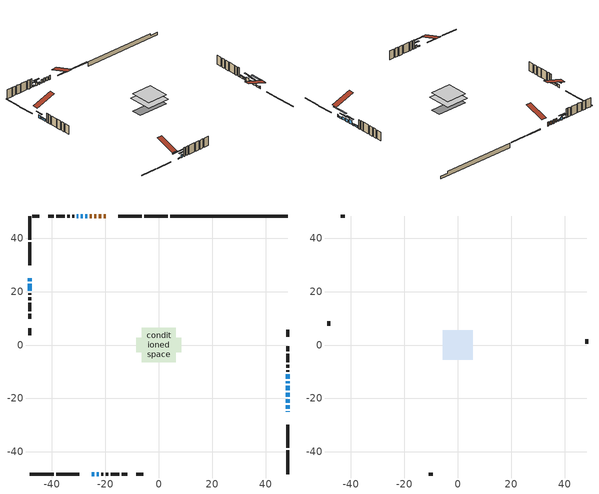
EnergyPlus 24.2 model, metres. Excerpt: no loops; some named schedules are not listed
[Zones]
conditioned space
 floor outside (Floor1 construction): -2.77,-2.77 -2.77,2.77 2.77,2.77 2.77,-2.77 z1.16
 floor adiabatic (AdiabaticFloorConstruction): -6.38,-6.38 -6.38,6.38 6.38,6.38 6.38,-6.38 z3.6
 floor foundation (Slab1 construction): -8.33,-2.64 -8.33,2.64 8.33,2.64 8.33,-2.64 z-1.22
 wall outside (RimJoist1 construction): 3.42,48.24 -5.49,48.24 / -48.24,-48.24 -39.33,-48.24 / -48.24,48.24 -48.24,39.33 / 48.24,-48.24 48.24,-39.33 z1.16:1.47
 wall outside (RimJoist2 construction): -6.42,48.24 -15.09,48.24 / -38.4,-48.24 -29.73,-48.24 / -48.24,38.4 -48.24,29.73 / 48.24,-38.4 48.24,-29.73 z1.16:1.47
 wall outside (AdiabaticWallConstruction 1): -19.81,48.24 -20.62,48.24 / -21.55,48.24 -22.46,48.24 / -23.39,48.24 -24.12,48.24 / -25.05,48.24 -25.86,48.24 z1.16:3.2
 wall outside (AdiabaticWallConstruction): -48.24,25.01 -48.24,23.92 / 48.24,-19.28 48.24,-17.81 / -28.38,48.24 -29.14,48.24 / -23.14,-48.24 -22.38,-48.24 z1.16:2.71; -26.78,48.24 -27.45,48.24 / -30.07,48.24 -30.73,48.24 / 48.24,-14.28 48.24,-13.61 z1.16:1.9; -48.24,22.99 -48.24,20.29 z1.16:2.13; 48.24,-25.01 48.24,-24.71 z1.16:2.38; 48.24,-23.78 48.24,-22.61 z1.16:1.87; -25.01,-48.24 -24.07,-48.24 z1.16:1.67; 48.24,-21.68 48.24,-20.21 z1.16:2.51; 48.24,-16.88 48.24,-15.2 z1.16:3.19; 48.24,-12.69 48.24,-10.93 z1.16:2.1
 wall outside (Wall1 construction): -31.66,48.24 -32.28,48.24 / -21.45,-48.24 -20.83,-48.24 / -48.24,19.37 -48.24,18.75 / 48.24,-10 48.24,-9.38 z1.16:6.04
 wall outside (Wall2 construction): -33.21,48.24 -34.23,48.24 / -19.9,-48.24 -18.88,-48.24 / -48.24,17.82 -48.24,16.8 / 48.24,-8.46 48.24,-7.43 z1.16:6.04
 wall outside (Wall3 construction): -35.16,48.24 -38.36,48.24 / -17.95,-48.24 -14.75,-48.24 / -48.24,15.87 -48.24,12.67 / 48.24,-6.5 48.24,-3.3 z1.16:6.04
 wall outside (Wall4 construction): -39.29,48.24 -41.24,48.24 / -13.82,-48.24 -11.87,-48.24 / -48.24,11.74 -48.24,9.78 / 48.24,-2.38 48.24,-0.42 z1.16:6.04
 wall outside (Wall6 construction): -44.72,48.24 -47.31,48.24 / -8.39,-48.24 -5.8,-48.24 / -48.24,6.3 -48.24,3.71 / 48.24,3.06 48.24,5.65 z1.16:6.04
 wall foundation (FoundationWall1 construction): 4.35,48.24,-1.22 4.35,48.24,1.16 43.85,48.24,1.16 43.85,48.24,0.15 48.24,48.24,0.15 48.24,48.24,-1.22
 window (WindowConstruction): -48.24,25.01 -48.24,23.92 z1.16:2.71
 window (WindowConstruction 9): -26.79,48.24 -27.45,48.24 z1.16:1.9
 window (WindowConstruction 10): -48.24,22.99 -48.24,20.29 z1.16:2.13
 window (WindowConstruction 13): 48.24,-25.01 48.24,-24.71 z1.16:2.38
 window (WindowConstruction 11): 48.24,-23.78 48.24,-22.61 z1.16:1.87
 window (WindowConstruction 12): -25.01,-48.24 -24.07,-48.24 z1.16:1.67
 window (WindowConstruction 1): 48.24,-21.68 48.24,-20.21 z1.16:2.51
 window (WindowConstruction 2): 48.24,-19.28 48.24,-17.81 z1.16:2.71
 window (WindowConstruction 3): 48.24,-16.88 48.24,-15.2 z1.16:3.19
 window (WindowConstruction 4): -28.38,48.24 -29.14,48.24 z1.16:2.71
 window (WindowConstruction 5): -30.07,48.24 -30.73,48.24 z1.16:1.9
 window (WindowConstruction 6): -23.14,-48.24 -22.38,-48.24 z1.16:2.71
 window (WindowConstruction 7): 48.24,-14.28 48.24,-13.61 z1.16:1.9
 window (WindowConstruction 8): 48.24,-12.68 48.24,-10.93 z1.16:2.1
 door (Door): -19.81,48.24 -20.62,48.24 z1.16:3.19
 door (Door 1): -21.55,48.24 -22.46,48.24 z1.16:3.19
 door (Door 2): -23.39,48.24 -24.12,48.24 z1.16:3.19
 door (Door 3): -25.05,48.24 -25.86,48.24 z1.16:3.19
 ceiling adiabatic (AdiabaticFloorConstruction): 6.38,-6.38 6.38,6.38 -6.38,6.38 -6.38,-6.38 z3.6
attic - vented
 floor to conditioned space (Floor2 construction Reversed): -5.58,-5.58 -5.58,5.58 5.58,5.58 5.58,-5.58 z6.04
 wall outside (Wall5 construction): -42.17,48.24 -43.79,48.24 / -10.94,-48.24 -9.32,-48.24 / -48.24,8.85 -48.24,7.23 / 48.24,0.51 48.24,2.13 z1.16:6.04
 roof outside (Roof1 construction): -18.88,48.24,6.04 -18.88,37.37,9.66 -16.02,37.37,9.66 -16.02,48.24,6.04; -25.94,-48.24,6.04 -25.94,-37.37,9.66 -28.8,-37.37,9.66 -28.8,-48.24,6.04; -48.24,25.94,6.04 -37.37,25.94,9.66 -37.37,28.8,9.66 -48.24,28.8,6.04; 48.24,-25.94,6.04 37.37,-25.94,9.66 37.37,-28.8,9.66 48.24,-28.8,6.04
shading: -48.24,22.47 -48.24,26.46 -48.65,26.46 -48.65,22.47 z4.16; -27.65,48.24 -26.59,48.24 -26.59,48.65 -27.65,48.65 z2.1; -48.24,20.09 -48.24,23.19 -48.65,23.19 -48.65,20.09 z2.33; 48.24,-18.72 48.24,-27.67 48.65,-27.67 48.65,-18.72 z5.76; -20.18,-48.24 -28.9,-48.24 -28.9,-48.65 -20.18,-48.65 z5.56; 48.24,-18.76 48.24,-23.13 48.65,-23.13 48.65,-18.76 z3.96; 48.24,-16.36 48.24,-20.73 48.65,-20.73 48.65,-16.36 z4.16; 48.24,-13.75 48.24,-18.33 48.65,-18.33 48.65,-13.75 z4.65; -30.59,48.24 -26.93,48.24 -26.93,48.65 -30.59,48.65 z4.16; -32.18,48.24 -28.62,48.24 -28.62,48.65 -32.18,48.65 z3.35; -20.93,-48.24 -24.59,-48.24 -24.59,-48.65 -20.93,-48.65 z4.16; 48.24,-13.41 48.24,-14.48 48.65,-14.48 48.65,-13.41 z2.1; 48.24,-10.73 48.24,-12.89 48.65,-12.89 48.65,-10.73 z2.3
[Building]
Building 1: Terrain=Suburbs
[Site:Location]
Thunder Bay AP_ON: Latitude {deg}=48.37; Longitude {deg}=-89.32; Time Zone {hr}=-5; Elevation {m}=199; Keep Site Location Information=Yes
[Site:GroundTemperature:Shallow]
-2.12691, -4.55874, -4.75348, -3.59946, 1.0333, 5.64449, 9.64214, 12.1745, 12.3897, 10.33, 6.43429, 1.96456
[Site:WaterMainsTemperature]
Calculation Method=Schedule; Temperature Schedule=mains temperature schedule
[Material] Roughness=Rough; Thermal Absorptance=0.9
Name | Thickness {m} | Conductivity {W/m-K} | Density {kg/m3} | Specific Heat {J/kg-K} | Solar Absorptance | Visible Absorptance
asphalt or fiberglass shingles | 0.00635 | 0.162714 | 1121.4 | 1465.45 | 0.4 | 0.4
ceiling loosefill ins | 0.169333 | 0.0480833 | 16.02 | 1046.75 | 0.7 | 0.7
ceiling stud and cavity | 0.1397 | 0.130919 | 65.682 | 1177.47 | 0.7 | 0.7
concrete 4.0 in. | 0.1016 | 1.803125 | 2242.8 | 837.4 | 0.7 | 0.7
concrete 8.0 in. | 0.2032 | 1.803125 | 2242.8 | 837.4 | 0.7 | 0.7
door material | 0.04445 | 0.20624 | 512.64 | 1214.23 | 0.7 | 0.7
door material 1 | 0.04445 | 0.053851 | 512.64 | 1214.23 | 0.7 | 0.7
exterior vertical ins | 0.0686768 | 0.029427 | 32.04 | 1214.23 | 0.7 | 0.7
floor covering | 0.0127 | 0.0433444 | 54.468 | 1339.84 | 0.6 | 0.6
floor rigid ins | 0.103632 | 0.029427 | 32.04 | 1214.23 | 0.7 | 0.7
floor rigid ins 1; wall rigid ins 1 | 0.512978 | 0.029427 | 32.04 | 1214.23 | 0.7 | 0.7
floor stud and cavity | 0.1397 | 0.145254 | 92.3553 | 1139.71 | 0.7 | 0.7
floor stud and cavity 1 | 0.1397 | 1.75129 | 37.0049 | 1207.88 | 0.7 | 0.7
furniture material conditioned space 1 | 0.1524 | 0.115458 | 640.8 | 1214.23 | 0.6 | 0.6
gypsum board | 0.0127 | 0.160291 | 801 | 837.4 | 0.6 | 0.6
gypsum board 1 | 0.0127 | 0.160291 | 801 | 837.4 | 0.7 | 0.7
osb sheathing 0.5 in. | 0.0127 | 0.115458 | 512.64 | 1214.23 | 0.7 | 0.7
osb sheathing 0.75 in. | 0.01905 | 0.115458 | 512.64 | 1214.23 | 0.7 | 0.7
osb sheathing 2.0 in. | 0.0508 | 0.115458 | 512.64 | 1214.23 | 0.7 | 0.7
rim joist rigid ins; wall rigid ins | 0.051816 | 0.029427 | 32.04 | 1214.23 | 0.7 | 0.7
rim joist stud and cavity | 0.0508 | 0.0405436 | 125.044 | 1163.47 | 0.6 | 0.6
rim joist stud and cavity 1 | 0.0508 | 0.0402607 | 125.044 | 1163.47 | 0.6 | 0.6
wall stud and cavity | 0.1397 | 0.165635 | 139.0536 | 1170.24 | 0.7 | 0.7
wall stud and cavity 1 | 0.1397 | 0.253483 | 139.0536 | 1170.24 | 0.7 | 0.7
wall stud and cavity 2 | 0.1397 | 0.209893 | 139.0536 | 1170.24 | 0.7 | 0.7
wall stud and cavity 3 | 0.1397 | 0.259282 | 139.0536 | 1170.24 | 0.7 | 0.7
wall stud and cavity 4 | 0.0889 | 6.1454 | 50.32683 | 1063.81 | 0.6 | 0.6
wall stud and cavity 5 | 0.1397 | 0.259791 | 139.0536 | 1170.24 | 0.7 | 0.7
wall stud and cavity 6 | 0.0889 | 0.380278 | 52.3479 | 1209.89 | 0.7 | 0.7
wall stud and cavity 7 | 0.0889 | 0.391764 | 83.0341 | 1211.67 | 0.7 | 0.7
wood siding | 0.0254 | 0.102417 | 544.68 | 1172.36 | 0.4 | 0.4
wood siding 1 | 0.00254 | 0.102417 | 544.68 | 1172.36 | 0.4 | 0.4
wood siding 2; wood siding 3; wood siding 4 | 0.0254 | 0.102417 | 544.68 | 1172.36 | 0.7 | 0.7
[WindowMaterial:SimpleGlazingSystem]
Name | U-Factor {W/m2-K} | Solar Heat Gain Coefficient
WindowMaterial | 2.069631 | 0.6
WindowMaterial 1 | 2.11051 | 0.56
WindowMaterial 10 | 3.04511 | 0.44
WindowMaterial 11 | 3.05874 | 0.41
WindowMaterial 2 | 2.09121 | 0.56
WindowMaterial 3 | 2.909975 | 0.6
WindowMaterial 4 | 2.21783 | 0.51
WindowMaterial 5 | 2.35978 | 0.44
WindowMaterial 6 | 2.13322 | 0.58
WindowMaterial 7 | 1.98957 | 0.56
WindowMaterial 8 | 2.00661 | 0.55
WindowMaterial 9 | 2.26779 | 0.49
[Construction]
AdiabaticFloorConstruction: floor stud and cavity 1, floor rigid ins 1, osb sheathing 0.75 in., floor covering
AdiabaticWallConstruction: wood siding 3, wall rigid ins 1, wall stud and cavity 6, gypsum board
AdiabaticWallConstruction 1: wood siding 4, wall rigid ins 1, wall stud and cavity 6, gypsum board
Door; Door 3: door material
Door 1; Door 2: door material 1
Floor1 construction: floor stud and cavity, floor rigid ins, osb sheathing 0.75 in., floor covering
Floor2 construction Reversed: gypsum board, ceiling stud and cavity, ceiling loosefill ins
FoundationWall1 construction: concrete 8.0 in., gypsum board 1
furniture construction conditioned space 1: furniture material conditioned space 1
PartitionWallConstruction: gypsum board, wall stud and cavity 7, gypsum board
RimJoist1 construction: wood siding 2, rim joist rigid ins, osb sheathing 2.0 in., rim joist stud and cavity
RimJoist2 construction: wood siding 2, rim joist rigid ins, osb sheathing 2.0 in., rim joist stud and cavity 1
Roof1 construction: asphalt or fiberglass shingles
Slab1 construction: concrete 4.0 in.
Wall1 construction: wood siding, wall rigid ins, osb sheathing 0.5 in., wall stud and cavity, gypsum board
Wall2 construction: wood siding, wall rigid ins, osb sheathing 0.5 in., wall stud and cavity 1, gypsum board
Wall3 construction: wood siding, wall rigid ins, osb sheathing 0.5 in., wall stud and cavity 2, gypsum board
Wall4 construction: wood siding, wall rigid ins, osb sheathing 0.5 in., wall stud and cavity 3, gypsum board
Wall5 construction: wood siding 1, wall stud and cavity 4
Wall6 construction: wood siding, wall rigid ins, osb sheathing 0.5 in., wall stud and cavity 5, gypsum board
WindowConstruction: WindowMaterial
WindowConstruction 1: WindowMaterial 1
WindowConstruction 10: WindowMaterial 8
WindowConstruction 11: WindowMaterial 9
WindowConstruction 12: WindowMaterial 10
WindowConstruction 13: WindowMaterial 11
WindowConstruction 2: WindowMaterial 2
WindowConstruction 3: WindowMaterial 3
WindowConstruction 4: WindowMaterial 4
WindowConstruction 5; WindowConstruction 7; WindowConstruction 9: WindowMaterial 5
WindowConstruction 6: WindowMaterial 6
WindowConstruction 8: WindowMaterial 7
[Zone] Multiplier=1; Part of Total Floor Area=Yes
Name | Volume {m3}
attic - vented | 73.189
conditioned space | 562.1
[Space]
Name | Zone | Volume {m3}
attic - vented 1 | attic - vented | 73.189
conditioned space 1 | conditioned space | 562.1
[ZoneInfiltration:EffectiveLeakageArea]
infil attic - vented 1: Zone or Space=attic - vented 1; Schedule=Always On Discrete; Effective Air Leakage Area {cm2}=4526.18; Stack Coefficient=0.000591005; Wind Coefficient=1.64254e-05
[ZoneMixing]
whole house fan mix: Zone or Space=attic - vented; Schedule=Always On Continuous; Design Flow Rate Calculation Method=Flow/Zone; Design Flow Rate {m3/s}=0; Source Zone or Space=conditioned space
[SurfaceProperty:ExposedFoundationPerimeter]
Slab1: Exposed Perimeter Calculation Method=TotalExposedPerimeter; Total Exposed Perimeter {m}=43.8921
[InternalMass] Zone or ZoneList=conditioned space; Space or SpaceList=conditioned space 1
Name | Construction | Surface Area {m2}
furniture mass conditioned space 1 | furniture construction conditioned space 1 | 112.508
partition wall mass | PartitionWallConstruction | 281.269
[Lights]
interior lighting: Zone or ZoneList or Space or SpaceList=conditioned space 1; Schedule=interior lighting schedule; Design Level Calculation Method=LightingLevel; Lighting Level {W}=343.2; Return Air Fraction=0; Fraction Radiant=0.6; Fraction Visible=0.2; Fraction Replaceable=1
[People]
occupants: Zone or ZoneList or Space or SpaceList=conditioned space 1; Number of People Schedule=occupants schedule; Number of People Calculation Method=People; Number of People=3; Fraction Radiant=0.314171; Sensible Heat Fraction=0.56303; Activity Level Schedule=occupants activity schedule; Carbon Dioxide Generation Rate {m3/s-W}=0; Enable ASHRAE 55 Comfort Warnings=No; Mean Radiant Temperature Calculation Type=EnclosureAveraged
[ElectricEquipment] Zone or ZoneList or Space or SpaceList=conditioned space 1; Design Level Calculation Method=EquipmentLevel
Name | Schedule | Design Level {W} | Fraction Latent | Fraction Radiant | Fraction Lost
clothes dryer | clothes dryer schedule | 140.772 | 0.015 | 0.081 | 0.85
clothes washer | clothes washer schedule | 32.1985 | 0.03 | 0.162 | 0.7
cooking range | cooking range schedule | 215.147 | 0.08 | 0.432 | 0.2
dishwasher | dishwasher schedule | 66.8632 | 0.3 | 0.18 | 0.4
fridge | fridge schedule | 72.9452 | 0 | 0.6 | 0
mech vent bath fan 0 | mech vent bath fan 0 schedule | 50.2 | 0 | 0 | 1
mech vent bath fan 1 | mech vent bath fan 1 schedule | 50.2 | 0 | 0 | 1
mech vent bath fan 2 | mech vent bath fan 2 schedule | 50.2 | 0 | 0 | 1
mech vent house fan | mech vent house fan schedule | 0 | 0 | 0 | 1
mech vent house fan cfis | mech vent house fan cfis schedule | 0 | 0 | 0 | 0
misc plug loads | misc plug loads schedule | 494.7 | 0.045 | 0.513 | 0.1
whole house fan | Always On Discrete | 0 | 0 | 0 | 1
[OtherEquipment] Zone or ZoneList or Space or SpaceList=conditioned space 1; Design Level Calculation Method=EquipmentLevel
Name | Fuel Type | Schedule | Design Level {W} | Fraction Latent | Fraction Radiant | Fraction Lost
clothes dryer 1 | Electricity | clothes dryer schedule | 0 | 0.015 | 0.081 | 0.85
cooking range 1 | Electricity | cooking range schedule | 0 | 0.08 | 0.432 | 0.2
general water use latent | None | general water use schedule | 62.594 | 1 | 0 | 0
general water use sensible | None | general water use schedule | -61.6891 | 0 | 0.6 | 0
mech vent house fan latent load | None | Always On Discrete | 0 | 1 | 0 | 0
mech vent house fan sensible load | None | Always On Discrete | 0 | 0 | 0 | 0
water heater energy adjustment1 | NaturalGas | Always On Discrete | 0.01 | 0 | 0 | 1
[ZoneInfiltration:DesignFlowRate] Zone or ZoneList or Space or SpaceList=conditioned space 1; Schedule=Always On Discrete; Design Flow Rate Calculation Method=Flow/Zone; Design Flow Rate {m3/s}=0
infil flow; natural vent flow; whole house fan flow
[Foundation:Kiva]
Foundation Kiva 1: Initial Indoor Air Temperature {C}=18; Wall Height Above Grade {m}=1.161288; Wall Depth Below Slab {m}=0.2032; Custom Block Material Name 1=exterior vertical ins; Custom Block Depth 1 {m}=2.380488; Custom Block X Position 1 {m}=0.2159; Custom Block Z Position 1 {m}=0
[Foundation:Kiva:Settings]
Soil Conductivity {W/m-K}=0.849921; Soil Density {kg/m3}=1842.3; Soil Specific Heat {J/kg-K}=418.7; Ground Solar Absorptivity=0.9; Ground Thermal Absorptivity=0.9; Ground Surface Roughness {m}=0.03; Far-Field Width {m}=40; Deep-Ground Boundary Condition=ZeroFlux; Deep-Ground Depth {m}=40; Minimum Cell Dimension {m}=0.2; Maximum Cell Growth Coefficient=3; Simulation Timestep=Timestep
[Exterior:Lights]
exterior lighting: Schedule=exterior lighting schedule; Design Level {W}=75.6
[Schedule:Constant]
Name | Hourly Value
Always On Continuous; mech vent house fan schedule; mech vent house fan cfis schedule; Always On Discrete | 1
occupants activity schedule | 117.228
fridge schedule | 0
[Schedule:Week:Daily]
interior lighting schedule Week Rule - Jan1-Jan27: interior lighting schedule day, interior lighting schedule day, interior lighting schedule day, interior lighting schedule day, interior lighting schedule day, interior lighting schedule day, interior lighting schedule day, interior lighting schedule default day, interior lighting schedule default day, interior lighting schedule default day, interior lighting schedule default day, interior lighting schedule default day
interior lighting schedule Week Rule - Jan28-Feb3: interior lighting schedule day, interior lighting schedule day, interior lighting schedule day, interior lighting schedule day, interior lighting schedule day 1, interior lighting schedule day 1, interior lighting schedule day 1, interior lighting schedule default day, interior lighting schedule default day, interior lighting schedule default day, interior lighting schedule default day, interior lighting schedule default day
interior lighting schedule Week Rule - Feb4-Feb24: interior lighting schedule day 1, interior lighting schedule day 1, interior lighting schedule day 1, interior lighting schedule day 1, interior lighting schedule day 1, interior lighting schedule day 1, interior lighting schedule day 1, interior lighting schedule default day, interior lighting schedule default day, interior lighting schedule default day, interior lighting schedule default day, interior lighting schedule default day
interior lighting schedule Week Rule - Feb25-Mar3: interior lighting schedule day 1, interior lighting schedule day 1, interior lighting schedule day 1, interior lighting schedule day 1, interior lighting schedule day 2, interior lighting schedule day 2, interior lighting schedule day 2, interior lighting schedule default day, interior lighting schedule default day, interior lighting schedule default day, interior lighting schedule default day, interior lighting schedule default day
interior lighting schedule Week Rule - Mar4-Mar31: interior lighting schedule day 2, interior lighting schedule day 2, interior lighting schedule day 2, interior lighting schedule day 2, interior lighting schedule day 2, interior lighting schedule day 2, interior lighting schedule day 2, interior lighting schedule default day, interior lighting schedule default day, interior lighting schedule default day, interior lighting schedule default day, interior lighting schedule default day
interior lighting schedule Week Rule - Apr1-Apr28: interior lighting schedule day 3, interior lighting schedule day 3, interior lighting schedule day 3, interior lighting schedule day 3, interior lighting schedule day 3, interior lighting schedule day 3, interior lighting schedule day 3, interior lighting schedule default day, interior lighting schedule default day, interior lighting schedule default day, interior lighting schedule default day, interior lighting schedule default day
interior lighting schedule Week Rule - Apr29-May5: interior lighting schedule day 3, interior lighting schedule day 3, interior lighting schedule day 4, interior lighting schedule day 4, interior lighting schedule day 4, interior lighting schedule day 4, interior lighting schedule day 4, interior lighting schedule default day, interior lighting schedule default day, interior lighting schedule default day, interior lighting schedule default day, interior lighting schedule default day
interior lighting schedule Week Rule - May6-May26: interior lighting schedule day 4, interior lighting schedule day 4, interior lighting schedule day 4, interior lighting schedule day 4, interior lighting schedule day 4, interior lighting schedule day 4, interior lighting schedule day 4, interior lighting schedule default day, interior lighting schedule default day, interior lighting schedule default day, interior lighting schedule default day, interior lighting schedule default day
interior lighting schedule Week Rule - May27-Jun2: interior lighting schedule day 4, interior lighting schedule day 4, interior lighting schedule day 4, interior lighting schedule day 4, interior lighting schedule day 4, interior lighting schedule day 5, interior lighting schedule day 5, interior lighting schedule default day, interior lighting schedule default day, interior lighting schedule default day, interior lighting schedule default day, interior lighting schedule default day
interior lighting schedule Week Rule - Jun3-Jun30: interior lighting schedule day 5, interior lighting schedule day 5, interior lighting schedule day 5, interior lighting schedule day 5, interior lighting schedule day 5, interior lighting schedule day 5, interior lighting schedule day 5, interior lighting schedule default day, interior lighting schedule default day, interior lighting schedule default day, interior lighting schedule default day, interior lighting schedule default day
interior lighting schedule Week Rule - Jul1-Jul28: interior lighting schedule day 6, interior lighting schedule day 6, interior lighting schedule day 6, interior lighting schedule day 6, interior lighting schedule day 6, interior lighting schedule day 6, interior lighting schedule day 6, interior lighting schedule default day, interior lighting schedule default day, interior lighting schedule default day, interior lighting schedule default day, interior lighting schedule default day
interior lighting schedule Week Rule - Jul29-Aug4: interior lighting schedule day 6, interior lighting schedule day 6, interior lighting schedule day 6, interior lighting schedule day 7, interior lighting schedule day 7, interior lighting schedule day 7, interior lighting schedule day 7, interior lighting schedule default day, interior lighting schedule default day, interior lighting schedule default day, interior lighting schedule default day, interior lighting schedule default day
interior lighting schedule Week Rule - Aug5-Aug25: interior lighting schedule day 7, interior lighting schedule day 7, interior lighting schedule day 7, interior lighting schedule day 7, interior lighting schedule day 7, interior lighting schedule day 7, interior lighting schedule day 7, interior lighting schedule default day, interior lighting schedule default day, interior lighting schedule default day, interior lighting schedule default day, interior lighting schedule default day
interior lighting schedule Week Rule - Aug26-Sep1: interior lighting schedule day 7, interior lighting schedule day 7, interior lighting schedule day 7, interior lighting schedule day 7, interior lighting schedule day 7, interior lighting schedule day 7, interior lighting schedule day 8, interior lighting schedule default day, interior lighting schedule default day, interior lighting schedule default day, interior lighting schedule default day, interior lighting schedule default day
interior lighting schedule Week Rule - Sep2-Sep29: interior lighting schedule day 8, interior lighting schedule day 8, interior lighting schedule day 8, interior lighting schedule day 8, interior lighting schedule day 8, interior lighting schedule day 8, interior lighting schedule day 8, interior lighting schedule default day, interior lighting schedule default day, interior lighting schedule default day, interior lighting schedule default day, interior lighting schedule default day
interior lighting schedule Week Rule - Sep30-Oct6: interior lighting schedule day 8, interior lighting schedule day 9, interior lighting schedule day 9, interior lighting schedule day 9, interior lighting schedule day 9, interior lighting schedule day 9, interior lighting schedule day 9, interior lighting schedule default day, interior lighting schedule default day, interior lighting schedule default day, interior lighting schedule default day, interior lighting schedule default day
interior lighting schedule Week Rule - Oct7-Oct27: interior lighting schedule day 9, interior lighting schedule day 9, interior lighting schedule day 9, interior lighting schedule day 9, interior lighting schedule day 9, interior lighting schedule day 9, interior lighting schedule day 9, interior lighting schedule default day, interior lighting schedule default day, interior lighting schedule default day, interior lighting schedule default day, interior lighting schedule default day
interior lighting schedule Week Rule - Oct28-Nov3: interior lighting schedule day 9, interior lighting schedule day 9, interior lighting schedule day 9, interior lighting schedule day 9, interior lighting schedule day 10, interior lighting schedule day 10, interior lighting schedule day 10, interior lighting schedule default day, interior lighting schedule default day, interior lighting schedule default day, interior lighting schedule default day, interior lighting schedule default day
interior lighting schedule Week Rule - Nov4-Nov24: interior lighting schedule day 10, interior lighting schedule day 10, interior lighting schedule day 10, interior lighting schedule day 10, interior lighting schedule day 10, interior lighting schedule day 10, interior lighting schedule day 10, interior lighting schedule default day, interior lighting schedule default day, interior lighting schedule default day, interior lighting schedule default day, interior lighting schedule default day
interior lighting schedule Week Rule - Nov25-Dec1: interior lighting schedule day 10, interior lighting schedule day 10, interior lighting schedule day 10, interior lighting schedule day 10, interior lighting schedule day 10, interior lighting schedule day 10, interior lighting schedule day 11, interior lighting schedule default day, interior lighting schedule default day, interior lighting schedule default day, interior lighting schedule default day, interior lighting schedule default day
interior lighting schedule Week Rule - Dec2-Dec31: interior lighting schedule day 11, interior lighting schedule day 11, interior lighting schedule day 11, interior lighting schedule day 11, interior lighting schedule day 11, interior lighting schedule day 11, interior lighting schedule day 11, interior lighting schedule default day, interior lighting schedule default day, interior lighting schedule default day, interior lighting schedule default day, interior lighting schedule default day
occupants schedule Week Rule - Jan1-Dec31: occupants schedule day, occupants schedule day, occupants schedule day, occupants schedule day, occupants schedule day, occupants schedule day, occupants schedule day, occupants schedule default day, occupants schedule default day, occupants schedule default day, occupants schedule default day, occupants schedule default day
clothes dryer schedule Week Rule - Jan1-Dec31: clothes dryer schedule day, clothes dryer schedule day, clothes dryer schedule day, clothes dryer schedule day, clothes dryer schedule day, clothes dryer schedule day, clothes dryer schedule day, clothes dryer schedule default day, clothes dryer schedule default day, clothes dryer schedule default day, clothes dryer schedule default day, clothes dryer schedule default day
clothes washer schedule Week Rule - Jan1-Dec31: clothes washer schedule day, clothes washer schedule day, clothes washer schedule day, clothes washer schedule day, clothes washer schedule day, clothes washer schedule day, clothes washer schedule day, clothes washer schedule default day, clothes washer schedule default day, clothes washer schedule default day, clothes washer schedule default day, clothes washer schedule default day
cooking range schedule Week Rule - Jan1-Dec31: cooking range schedule day, cooking range schedule day, cooking range schedule day, cooking range schedule day, cooking range schedule day, cooking range schedule day, cooking range schedule day, cooking range schedule default day, cooking range schedule default day, cooking range schedule default day, cooking range schedule default day, cooking range schedule default day
dishwasher schedule Week Rule - Jan1-Dec31: dishwasher schedule day, dishwasher schedule day, dishwasher schedule day, dishwasher schedule day, dishwasher schedule day, dishwasher schedule day, dishwasher schedule day, dishwasher schedule default day, dishwasher schedule default day, dishwasher schedule default day, dishwasher schedule default day, dishwasher schedule default day
mech vent bath fan 0 schedule Week Rule - Jan1-Dec31: mech vent bath fan 0 schedule day, mech vent bath fan 0 schedule day, mech vent bath fan 0 schedule day, mech vent bath fan 0 schedule day, mech vent bath fan 0 schedule day, mech vent bath fan 0 schedule day, mech vent bath fan 0 schedule day, mech vent bath fan 0 schedule default day, mech vent bath fan 0 schedule default day, mech vent bath fan 0 schedule default day, mech vent bath fan 0 schedule default day, mech vent bath fan 0 schedule default day
mech vent bath fan 1 schedule Week Rule - Jan1-Dec31: mech vent bath fan 1 schedule day, mech vent bath fan 1 schedule day, mech vent bath fan 1 schedule day, mech vent bath fan 1 schedule day, mech vent bath fan 1 schedule day, mech vent bath fan 1 schedule day, mech vent bath fan 1 schedule day, mech vent bath fan 1 schedule default day, mech vent bath fan 1 schedule default day, mech vent bath fan 1 schedule default day, mech vent bath fan 1 schedule default day, mech vent bath fan 1 schedule default day
mech vent bath fan 2 schedule Week Rule - Jan1-Dec31: mech vent bath fan 2 schedule day, mech vent bath fan 2 schedule day, mech vent bath fan 2 schedule day, mech vent bath fan 2 schedule day, mech vent bath fan 2 schedule day, mech vent bath fan 2 schedule day, mech vent bath fan 2 schedule day, mech vent bath fan 2 schedule default day, mech vent bath fan 2 schedule default day, mech vent bath fan 2 schedule default day, mech vent bath fan 2 schedule default day, mech vent bath fan 2 schedule default day
misc plug loads schedule Week Rule - Jan1-Dec31: misc plug loads schedule day, misc plug loads schedule day, misc plug loads schedule day, misc plug loads schedule day, misc plug loads schedule day, misc plug loads schedule day, misc plug loads schedule day, misc plug loads schedule default day, misc plug loads schedule default day, misc plug loads schedule default day, misc plug loads schedule default day, misc plug loads schedule default day
general water use schedule Week Rule - Jan1-Dec31: general water use schedule day, general water use schedule day, general water use schedule day, general water use schedule day, general water use schedule day, general water use schedule day, general water use schedule day, general water use schedule default day, general water use schedule default day, general water use schedule default day, general water use schedule default day, general water use schedule default day
exterior lighting schedule Week Rule - Jan1-Jan27: exterior lighting schedule day, exterior lighting schedule day, exterior lighting schedule day, exterior lighting schedule day, exterior lighting schedule day, exterior lighting schedule day, exterior lighting schedule day, exterior lighting schedule default day, exterior lighting schedule default day, exterior lighting schedule default day, exterior lighting schedule default day, exterior lighting schedule default day
exterior lighting schedule Week Rule - Jan28-Feb3: exterior lighting schedule day, exterior lighting schedule day, exterior lighting schedule day, exterior lighting schedule day, exterior lighting schedule day 1, exterior lighting schedule day 1, exterior lighting schedule day 1, exterior lighting schedule default day, exterior lighting schedule default day, exterior lighting schedule default day, exterior lighting schedule default day, exterior lighting schedule default day
exterior lighting schedule Week Rule - Feb4-Feb24: exterior lighting schedule day 1, exterior lighting schedule day 1, exterior lighting schedule day 1, exterior lighting schedule day 1, exterior lighting schedule day 1, exterior lighting schedule day 1, exterior lighting schedule day 1, exterior lighting schedule default day, exterior lighting schedule default day, exterior lighting schedule default day, exterior lighting schedule default day, exterior lighting schedule default day
exterior lighting schedule Week Rule - Feb25-Mar3: exterior lighting schedule day 1, exterior lighting schedule day 1, exterior lighting schedule day 1, exterior lighting schedule day 1, exterior lighting schedule day 2, exterior lighting schedule day 2, exterior lighting schedule day 2, exterior lighting schedule default day, exterior lighting schedule default day, exterior lighting schedule default day, exterior lighting schedule default day, exterior lighting schedule default day
exterior lighting schedule Week Rule - Mar4-Mar31: exterior lighting schedule day 2, exterior lighting schedule day 2, exterior lighting schedule day 2, exterior lighting schedule day 2, exterior lighting schedule day 2, exterior lighting schedule day 2, exterior lighting schedule day 2, exterior lighting schedule default day, exterior lighting schedule default day, exterior lighting schedule default day, exterior lighting schedule default day, exterior lighting schedule default day
exterior lighting schedule Week Rule - Apr1-Apr28: exterior lighting schedule day 3, exterior lighting schedule day 3, exterior lighting schedule day 3, exterior lighting schedule day 3, exterior lighting schedule day 3, exterior lighting schedule day 3, exterior lighting schedule day 3, exterior lighting schedule default day, exterior lighting schedule default day, exterior lighting schedule default day, exterior lighting schedule default day, exterior lighting schedule default day
exterior lighting schedule Week Rule - Apr29-May5: exterior lighting schedule day 3, exterior lighting schedule day 3, exterior lighting schedule day 4, exterior lighting schedule day 4, exterior lighting schedule day 4, exterior lighting schedule day 4, exterior lighting schedule day 4, exterior lighting schedule default day, exterior lighting schedule default day, exterior lighting schedule default day, exterior lighting schedule default day, exterior lighting schedule default day
exterior lighting schedule Week Rule - May6-May26: exterior lighting schedule day 4, exterior lighting schedule day 4, exterior lighting schedule day 4, exterior lighting schedule day 4, exterior lighting schedule day 4, exterior lighting schedule day 4, exterior lighting schedule day 4, exterior lighting schedule default day, exterior lighting schedule default day, exterior lighting schedule default day, exterior lighting schedule default day, exterior lighting schedule default day
exterior lighting schedule Week Rule - May27-Jun2: exterior lighting schedule day 4, exterior lighting schedule day 4, exterior lighting schedule day 4, exterior lighting schedule day 4, exterior lighting schedule day 4, exterior lighting schedule day 5, exterior lighting schedule day 5, exterior lighting schedule default day, exterior lighting schedule default day, exterior lighting schedule default day, exterior lighting schedule default day, exterior lighting schedule default day
[Schedule:Year]
interior lighting schedule: interior lighting schedule Week Rule - Jan1-Jan27, 1, 1, 1, 27, interior lighting schedule Week Rule - Jan28-Feb3, 1, 28, 2, 3, interior lighting schedule Week Rule - Feb4-Feb24, 2, 4, 2, 24, interior lighting schedule Week Rule - Feb25-Mar3, 2, 25, 3, 3, interior lighting schedule Week Rule - Mar4-Mar31, 3, 4, 3, 31, interior lighting schedule Week Rule - Apr1-Apr28, 4, 1, 4, 28, interior lighting schedule Week Rule - Apr29-May5, 4, 29, 5, 5, interior lighting schedule Week Rule - May6-May26, 5, 6, 5, 26, interior lighting schedule Week Rule - May27-Jun2, 5, 27, 6, 2, interior lighting schedule Week Rule - Jun3-Jun30, 6, 3, 6, 30, interior lighting schedule Week Rule - Jul1-Jul28, 7, 1, 7, 28, interior lighting schedule Week Rule - Jul29-Aug4, 7, 29, 8, 4, interior lighting schedule Week Rule - Aug5-Aug25, 8, 5, 8, 25, interior lighting schedule Week Rule - Aug26-Sep1, 8, 26, 9, 1, interior lighting schedule Week Rule - Sep2-Sep29, 9, 2, 9, 29, interior lighting schedule Week Rule - Sep30-Oct6, 9, 30, 10, 6, interior lighting schedule Week Rule - Oct7-Oct27, 10, 7, 10, 27, interior lighting schedule Week Rule - Oct28-Nov3, 10, 28, 11, 3, interior lighting schedule Week Rule - Nov4-Nov24, 11, 4, 11, 24, interior lighting schedule Week Rule - Nov25-Dec1, 11, 25, 12, 1, interior lighting schedule Week Rule - Dec2-Dec31, 12, 2, 12, 31
occupants schedule: occupants schedule Week Rule - Jan1-Dec31, 1, 1, 12, 31
clothes dryer schedule: clothes dryer schedule Week Rule - Jan1-Dec31, 1, 1, 12, 31
clothes washer schedule: clothes washer schedule Week Rule - Jan1-Dec31, 1, 1, 12, 31
cooking range schedule: cooking range schedule Week Rule - Jan1-Dec31, 1, 1, 12, 31
dishwasher schedule: dishwasher schedule Week Rule - Jan1-Dec31, 1, 1, 12, 31
mech vent bath fan 0 schedule: mech vent bath fan 0 schedule Week Rule - Jan1-Dec31, 1, 1, 12, 31
mech vent bath fan 1 schedule: mech vent bath fan 1 schedule Week Rule - Jan1-Dec31, 1, 1, 12, 31
mech vent bath fan 2 schedule: mech vent bath fan 2 schedule Week Rule - Jan1-Dec31, 1, 1, 12, 31
misc plug loads schedule: misc plug loads schedule Week Rule - Jan1-Dec31, 1, 1, 12, 31
general water use schedule: general water use schedule Week Rule - Jan1-Dec31, 1, 1, 12, 31
exterior lighting schedule: exterior lighting schedule Week Rule - Jan1-Jan27, 1, 1, 1, 27, exterior lighting schedule Week Rule - Jan28-Feb3, 1, 28, 2, 3, exterior lighting schedule Week Rule - Feb4-Feb24, 2, 4, 2, 24, exterior lighting schedule Week Rule - Feb25-Mar3, 2, 25, 3, 3, exterior lighting schedule Week Rule - Mar4-Mar31, 3, 4, 3, 31, exterior lighting schedule Week Rule - Apr1-Apr28, 4, 1, 4, 28, exterior lighting schedule Week Rule - Apr29-May5, 4, 29, 5, 5, exterior lighting schedule Week Rule - May6-May26, 5, 6, 5, 26, exterior lighting schedule Week Rule - May27-Jun2, 5, 27, 6, 2, exterior lighting schedule Week Rule - Jun3-Jun30, 6, 3, 6, 30, exterior lighting schedule Week Rule - Jul1-Jul28, 7, 1, 7, 28, exterior lighting schedule Week Rule - Jul29-Aug4, 7, 29, 8, 4, exterior lighting schedule Week Rule - Aug5-Aug25, 8, 5, 8, 25, exterior lighting schedule Week Rule - Aug26-Sep1, 8, 26, 9, 1, exterior lighting schedule Week Rule - Sep2-Sep29, 9, 2, 9, 29, exterior lighting schedule Week Rule - Sep30-Oct6, 9, 30, 10, 6, exterior lighting schedule Week Rule - Oct7-Oct27, 10, 7, 10, 27, exterior lighting schedule Week Rule - Oct28-Nov3, 10, 28, 11, 3, exterior lighting schedule Week Rule - Nov4-Nov24, 11, 4, 11, 24, exterior lighting schedule Week Rule - Nov25-Dec1, 11, 25, 12, 1, exterior lighting schedule Week Rule - Dec2-Dec31, 12, 2, 12, 31
[Schedule:Compact]
mains temperature schedule: Through: 01/01, For: AllDays, Until: 24:00, 3.73278, Through: 01/02, For: AllDays, Until: 24:00, 3.65722, Through: 01/03, For: AllDays, Until: 24:00, 3.58222, Through: 01/04, For: AllDays, Until: 24:00, 3.50833, Through: 01/05, For: AllDays, Until: 24:00, 3.43611, Through: 01/06, For: AllDays, Until: 24:00, 3.36444, Through: 01/07, For: AllDays, Until: 24:00, 3.29389, Through: 01/08, For: AllDays, Until: 24:00, 3.22444, Through: 01/09, For: AllDays, Until: 24:00, 3.15611, Through: 01/10, For: AllDays, Until: 24:00, 3.08889, Through: 01/11, For: AllDays, Until: 24:00, 3.02278, Through: 01/12, For: AllDays, Until: 24:00, 2.95778, Through: 01/13, For: AllDays, Until: 24:00, 2.89389, Through: 01/14, For: AllDays, Until: 24:00, 2.83167, Through: 01/15, For: AllDays, Until: 24:00, 2.77, Through: 01/16, For: AllDays, Until: 24:00, 2.71, Through: 01/17, For: AllDays, Until: 24:00, 2.65167, Through: 01/18, For: AllDays, Until: 24:00, 2.59389, Through: 01/19, For: AllDays, Until: 24:00, 2.53778, Through: 01/20, For: AllDays, Until: 24:00, 2.48333, Through: 01/21, For: AllDays, Until: 24:00, 2.42944, Through: 01/22, For: AllDays, Until: 24:00, 2.37722, Through: 01/23, For: AllDays, Until: 24:00, 2.32667, Through: 01/24, For: AllDays, Until: 24:00, 2.27722, Through: 01/25, For: AllDays, Until: 24:00, 2.22944, Through: 01/26, For: AllDays, Until: 24:00, 2.18278, Through: 01/27, For: AllDays, Until: 24:00, 2.13778, Through: 01/28, For: AllDays, Until: 24:00, 2.09389, Through: 01/29, For: AllDays, Until: 24:00, 2.05167, Through: 01/30, For: AllDays, Until: 24:00, 2.01056, Through: 01/31, For: AllDays, Until: 24:00, 1.97167, Through: 02/01, For: AllDays, Until: 24:00, 1.93333, Through: 02/02, For: AllDays, Until: 24:00, 1.89722, Through: 02/03, For: AllDays, Until: 24:00, 1.86222, Through: 02/04, For: AllDays, Until: 24:00, 1.82889, Through: 02/05, For: AllDays, Until: 24:00, 1.79722, Through: 02/06, For: AllDays, Until: 24:00, 1.76722, Through: 02/07, For: AllDays, Until: 24:00, 1.73833, Through: 02/08, For: AllDays, Until: 24:00, 1.71111, Through: 02/09, For: AllDays, Until: 24:00, 1.68556, Through: 02/10, For: AllDays, Until: 24:00, 1.66167, Through: 02/11, For: AllDays, Until: 24:00, 1.63889, Through: 02/12, For: AllDays, Until: 24:00, 1.61833, Through: 02/13, For: AllDays, Until: 24:00, 1.59889, Through: 02/14, For: AllDays, Until: 24:00, 1.58111, Through: 02/15, For: AllDays, Until: 24:00, 1.565, Through: 02/16, For: AllDays, Until: 24:00, 1.55056, Through: 02/17, For: AllDays, Until: 24:00, 1.53778, Through: 02/18, For: AllDays, Until: 24:00, 1.52667, Through: 02/19, For: AllDays, Until: 24:00, 1.51722, Through: 02/20, For: AllDays, Until: 24:00, 1.50889, Through: 02/21, For: AllDays, Until: 24:00, 1.50278, Through: 02/22, For: AllDays, Until: 24:00, 1.49778, Through: 02/23, For: AllDays, Until: 24:00, 1.495, Through: 02/24, For: AllDays, Until: 24:00, 1.49333, Through: 02/25, For: AllDays, Until: 24:00, 1.49333, Through: 02/26, For: AllDays, Until: 24:00, 1.495, Through: 02/27, For: AllDays, Until: 24:00, 1.49833, Through: 02/28, For: AllDays, Until: 24:00, 1.50389, Through: 03/01, For: AllDays, Until: 24:00, 1.51, Through: 03/02, For: AllDays, Until: 24:00, 1.51833, Through: 03/03, For: AllDays, Until: 24:00, 1.52833, Through: 03/04, For: AllDays, Until: 24:00, 1.54, Through: 03/05, For: AllDays, Until: 24:00, 1.55333, Through: 03/06, For: AllDays, Until: 24:00, 1.56778, Through: 03/07, For: AllDays, Until: 24:00, 1.58389, Through: 03/08, For: AllDays, Until: 24:00, 1.60222, Through: 03/09, For: AllDays, Until: 24:00, 1.62167, Through: 03/10, For: AllDays, Until: 24:00, 1.64278, Through: 03/11, For: AllDays, Until: 24:00, 1.66556, Through: 03/12, For: AllDays, Until: 24:00, 1.68944, Through: 03/13, For: AllDays, Until: 24:00, 1.71556, Through: 03/14, For: AllDays, Until: 24:00, 1.74278, Through: 03/15, For: AllDays, Until: 24:00, 1.77222, Through: 03/16, For: AllDays, Until: 24:00, 1.80222, Through: 03/17, For: AllDays, Until: 24:00, 1.83444, Through: 03/18, For: AllDays, Until: 24:00, 1.86833, Through: 03/19, For: AllDays, Until: 24:00, 1.90333, Through: 03/20, For: AllDays, Until: 24:00, 1.94, Through: 03/21, For: AllDays, Until: 24:00, 1.97778, Through: 03/22, For: AllDays, Until: 24:00, 2.01778, Through: 03/23, For: AllDays, Until: 24:00, 2.05833, Through: 03/24, For: AllDays, Until: 24:00, 2.10111, Through: 03/25, For: AllDays, Until: 24:00, 2.145, Through: 03/26, For: AllDays, Until: 24:00, 2.19056, Through: 03/27, For: AllDays, Until: 24:00, 2.23722, Through: 03/28, For: AllDays, Until: 24:00, 2.28556, Through: 03/29, For: AllDays, Until: 24:00, 2.335, Through: 03/30, For: AllDays, Until: 24:00, 2.38611, Through: 03/31, For: AllDays, Until: 24:00, 2.43833, Through: 04/01, For: AllDays, Until: 24:00, 2.49222, Through: 04/02, For: AllDays, Until: 24:00, 2.54722, Through: 04/03, For: AllDays, Until: 24:00, 2.60389, Through: 04/04, For: AllDays, Until: 24:00, 2.66111, Through: 04/05, For: AllDays, Until: 24:00, 2.72056, Through: 04/06, For: AllDays, Until: 24:00, 2.78056, Through: 04/07, For: AllDays, Until: 24:00, 2.84222, Through: 04/08, For: AllDays, Until: 24:00, 2.90444, Through: 04/09, For: AllDays, Until: 24:00, 2.96833, Through: 04/10, For: AllDays, Until: 24:00, 3.03389, Through: 04/11, For: AllDays, Until: 24:00, 3.1, Through: 04/12, For: AllDays, Until: 24:00, 3.16722, Through: 04/13, For: AllDays, Until: 24:00, 3.23611, Through: 04/14, For: AllDays, Until: 24:00, 3.30556, Through: 04/15, For: AllDays, Until: 24:00, 3.37611, Through: 04/16, For: AllDays, Until: 24:00, 3.44833, Through: 04/17, For: AllDays, Until: 24:00, 3.52111, Through: 04/18, For: AllDays, Until: 24:00, 3.595, Through: 04/19, For: AllDays, Until: 24:00, 3.67, Through: 04/20, For: AllDays, Until: 24:00, 3.74556, Through: 04/21, For: AllDays, Until: 24:00, 3.82278, Through: 04/22, For: AllDays, Until: 24:00, 3.90056, Through: 04/23, For: AllDays, Until: 24:00, 3.97889, Through: 04/24, For: AllDays, Until: 24:00, 4.05889, Through: 04/25, For: AllDays, Until: 24:00, 4.13889, Through: 04/26, For: AllDays, Until: 24:00, 4.22056, Through: 04/27, For: AllDays, Until: 24:00, 4.30278, Through: 04/28, For: AllDays, Until: 24:00, 4.38556, Through: 04/29, For: AllDays, Until: 24:00, 4.46889, Through: 04/30, For: AllDays, Until: 24:00, 4.55333, Through: 05/01, For: AllDays, Until: 24:00, 4.63889, Through: 05/02, For: AllDays, Until: 24:00, 4.72444, Through: 05/03, For: AllDays, Until: 24:00, 4.81111, Through: 05/04, For: AllDays, Until: 24:00, 4.89833, Through: 05/05, For: AllDays, Until: 24:00, 4.98611, Through: 05/06, For: AllDays, Until: 24:00, 5.07444, Through: 05/07, For: AllDays, Until: 24:00, 5.16333, Through: 05/08, For: AllDays, Until: 24:00, 5.25278, Through: 05/09, For: AllDays, Until: 24:00, 5.34278, Through: 05/10, For: AllDays, Until: 24:00, 5.43333, Through: 05/11, For: AllDays, Until: 24:00, 5.52444, Through: 05/12, For: AllDays, Until: 24:00, 5.61611, Through: 05/13, For: AllDays, Until: 24:00, 5.70778, Through: 05/14, For: AllDays, Until: 24:00, 5.8, Through: 05/15, For: AllDays, Until: 24:00, 5.89222, Through: 05/16, For: AllDays, Until: 24:00, 5.98556, Through: 05/17, For: AllDays, Until: 24:00, 6.07833, Through: 05/18, For: AllDays, Until: 24:00, 6.17167, Through: 05/19, For: AllDays, Until: 24:00, 6.26556, Through: 05/20, For: AllDays, Until: 24:00, 6.35944, Through: 05/21, For: AllDays, Until: 24:00, 6.45333, Through: 05/22, For: AllDays, Until: 24:00, 6.54778, Through: 05/23, For: AllDays, Until: 24:00, 6.64222, Through: 05/24, For: AllDays, Until: 24:00, 6.73667, Through: 05/25, For: AllDays, Until: 24:00, 6.83111, Through: 05/26, For: AllDays, Until: 24:00, 6.92556, Through: 05/27, For: AllDays, Until: 24:00, 7.02056, Through: 05/28, For: AllDays, Until: 24:00, 7.115, Through: 05/29, For: AllDays, Until: 24:00, 7.20944, Through: 05/30, For: AllDays, Until: 24:00, 7.30389, Through: 05/31, For: AllDays, Until: 24:00, 7.39833, Through: 06/01, For: AllDays, Until: 24:00, 7.49278, Through: 06/02, For: AllDays, Until: 24:00, 7.58667, Through: 06/03, For: AllDays, Until: 24:00, 7.68111, Through: 06/04, For: AllDays, Until: 24:00, 7.77444, Through: 06/05, For: AllDays, Until: 24:00, 7.86833, Through: 06/06, For: AllDays, Until: 24:00, 7.96167, Through: 06/07, For: AllDays, Until: 24:00, 8.05444, Through: 06/08, For: AllDays, Until: 24:00, 8.14722, Through: 06/09, For: AllDays, Until: 24:00, 8.23944, Through: 06/10, For: AllDays, Until: 24:00, 8.33167, Through: 06/11, For: AllDays, Until: 24:00, 8.42278, Through: 06/12, For: AllDays, Until: 24:00, 8.51389, Through: 06/13, For: AllDays, Until: 24:00, 8.605, Through: 06/14, For: AllDays, Until: 24:00, 8.695, Through: 06/15, For: AllDays, Until: 24:00, 8.78444, Through: 06/16, For: AllDays, Until: 24:00, 8.87389, Through: 06/17, For: AllDays, Until: 24:00, 8.96278, Through: 06/18, For: AllDays, Until: 24:00, 9.05056, Through: 06/19, For: AllDays, Until: 24:00, 9.13778, Through: 06/20, For: AllDays, Until: 24:00, 9.225, Through: 06/21, For: AllDays, Until: 24:00, 9.31111, Through: 06/22, For: AllDays, Until: 24:00, 9.39611, Through: 06/23, For: AllDays, Until: 24:00, 9.48111, Through: 06/24, For: AllDays, Until: 24:00, 9.565, Through: 06/25, For: AllDays, Until: 24:00, 9.64833, Through: 06/26, For: AllDays, Until: 24:00, 9.73056, Through: 06/27, For: AllDays, Until: 24:00, 9.81222, Through: 06/28, For: AllDays, Until: 24:00, 9.89333, Through: 06/29, For: AllDays, Until: 24:00, 9.97333, Through: 06/30, For: AllDays, Until: 24:00, 10.0522, Through: 07/01, For: AllDays, Until: 24:00, 10.13, Through: 07/02, For: AllDays, Until: 24:00, 10.2072, Through: 07/03, For: AllDays, Until: 24:00, 10.2839, Through: 07/04, For: AllDays, Until: 24:00, 10.3589, Through: 07/05, For: AllDays, Until: 24:00, 10.4333, Through: 07/06, For: AllDays, Until: 24:00, 10.5067, Through: 07/07, For: AllDays, Until: 24:00, 10.5789, Through: 07/08, For: AllDays, Until: 24:00, 10.65, Through: 07/09, For: AllDays, Until: 24:00, 10.72, Through: 07/10, For: AllDays, Until: 24:00, 10.7889, Through: 07/11, For: AllDays, Until: 24:00, 10.8567, Through: 07/12, For: AllDays, Until: 24:00, 10.9239, Through: 07/13, For: AllDays, Until: 24:00, 10.9889, Through: 07/14, For: AllDays, Until: 24:00, 11.0533, Through: 07/15, For: AllDays, Until: 24:00, 11.1167, Through: 07/16, For: AllDays, Until: 24:00, 11.1789, Through: 07/17, For: AllDays, Until: 24:00, 11.2394, Through: 07/18, For: AllDays, Until: 24:00, 11.2989, Through: 07/19, For: AllDays, Until: 24:00, 11.3567, Through: 07/20, For: AllDays, Until: 24:00, 11.4139, Through: 07/21, For: AllDays, Until: 24:00, 11.4694, Through: 07/22, For: AllDays, Until: 24:00, 11.5233, Through: 07/23, For: AllDays, Until: 24:00, 11.5767, Through: 07/24, For: AllDays, Until: 24:00, 11.6278, Through: 07/25, For: AllDays, Until: 24:00, 11.6783, Through: 07/26, For: AllDays, Until: 24:00, 11.7272, Through: 07/27, For: AllDays, Until: 24:00, 11.7744, Through: 07/28, For: AllDays, Until: 24:00, 11.8206, Through: 07/29, For: AllDays, Until: 24:00, 11.865, Through: 07/30, For: AllDays, Until: 24:00, 11.9078, Through: 07/31, For: AllDays, Until: 24:00, 11.9494, Through: 08/01, For: AllDays, Until: 24:00, 11.9894, Through: 08/02, For: AllDays, Until: 24:00, 12.0283, Through: 08/03, For: AllDays, Until: 24:00, 12.0656, Through: 08/04, For: AllDays, Until: 24:00, 12.1011, Through: 08/05, For: AllDays, Until: 24:00, 12.1356, Through: 08/06, For: AllDays, Until: 24:00, 12.1678, Through: 08/07, For: AllDays, Until: 24:00, 12.1994, Through: 08/08, For: AllDays, Until: 24:00, 12.2289, Through: 08/09, For: AllDays, Until: 24:00, 12.2567, Through: 08/10, For: AllDays, Until: 24:00, 12.2833, Through: 08/11, For: AllDays, Until: 24:00, 12.3083, Through: 08/12, For: AllDays, Until: 24:00, 12.3317, Through: 08/13, For: AllDays, Until: 24:00, 12.3533, Through: 08/14, For: AllDays, Until: 24:00, 12.3733, Through: 08/15, For: AllDays, Until: 24:00, 12.3917, Through: 08/16, For: AllDays, Until: 24:00, 12.4089, Through: 08/17, For: AllDays, Until: 24:00, 12.4244, Through: 08/18, For: AllDays, Until: 24:00, 12.4378, Through: 08/19, For: AllDays, Until: 24:00, 12.45, Through: 08/20, For: AllDays, Until: 24:00, 12.4606, Through: 08/21, For: AllDays, Until: 24:00, 12.4694, Through: 08/22, For: AllDays, Until: 24:00, 12.4767, Through: 08/23, For: AllDays, Until: 24:00, 12.4822, Through: 08/24, For: AllDays, Until: 24:00, 12.4867, Through: 08/25, For: AllDays, Until: 24:00, 12.4889, Through: 08/26, For: AllDays, Until: 24:00, 12.4894, Through: 08/27, For: AllDays, Until: 24:00, 12.4889, Through: 08/28, For: AllDays, Until: 24:00, 12.4861, Through: 08/29, For: AllDays, Until: 24:00, 12.4822, Through: 08/30, For: AllDays, Until: 24:00, 12.4761, Through: 08/31, For: AllDays, Until: 24:00, 12.4689, Through: 09/01, For: AllDays, Until: 24:00, 12.46, Through: 09/02, For: AllDays, Until: 24:00, 12.4494, Through: 09/03, For: AllDays, Until: 24:00, 12.4372, Through: 09/04, For: AllDays, Until: 24:00, 12.4233, Through: 09/05, For: AllDays, Until: 24:00, 12.4078, Through: 09/06, For: AllDays, Until: 24:00, 12.3911, Through: 09/07, For: AllDays, Until: 24:00, 12.3722, Through: 09/08, For: AllDays, Until: 24:00, 12.3522, Through: 09/09, For: AllDays, Until: 24:00, 12.33, Through: 09/10, For: AllDays, Until: 24:00, 12.3067, Through: 09/11, For: AllDays, Until: 24:00, 12.2817, Through: 09/12, For: AllDays, Until: 24:00, 12.255, Through: 09/13, For: AllDays, Until: 24:00, 12.2272, Through: 09/14, For: AllDays, Until: 24:00, 12.1972, Through: 09/15, For: AllDays, Until: 24:00, 12.1661, Through: 09/16, For: AllDays, Until: 24:00, 12.1333, Through: 09/17, For: AllDays, Until: 24:00, 12.0994, Through: 09/18, For: AllDays, Until: 24:00, 12.0633, Through: 09/19, For: AllDays, Until: 24:00, 12.0261, Through: 09/20, For: AllDays, Until: 24:00, 11.9872, Through: 09/21, For: AllDays, Until: 24:00, 11.9472, Through: 09/22, For: AllDays, Until: 24:00, 11.9056, Through: 09/23, For: AllDays, Until: 24:00, 11.8622, Through: 09/24, For: AllDays, Until: 24:00, 11.8178, Through: 09/25, For: AllDays, Until: 24:00, 11.7717, Through: 09/26, For: AllDays, Until: 24:00, 11.7244, Through: 09/27, For: AllDays, Until: 24:00, 11.6756, Through: 09/28, For: AllDays, Until: 24:00, 11.625, Through: 09/29, For: AllDays, Until: 24:00, 11.5733, Through: 09/30, For: AllDays, Until: 24:00, 11.5206, Through: 10/01, For: AllDays, Until: 24:00, 11.4661, Through: 10/02, For: AllDays, Until: 24:00, 11.4106, Through: 10/03, For: AllDays, Until: 24:00, 11.3539, Through: 10/04, For: AllDays, Until: 24:00, 11.2956, Through: 10/05, For: AllDays, Until: 24:00, 11.2361, Through: 10/06, For: AllDays, Until: 24:00, 11.175, Through: 10/07, For: AllDays, Until: 24:00, 11.1133, Through: 10/08, For: AllDays, Until: 24:00, 11.05, Through: 10/09, For: AllDays, Until: 24:00, 10.9856, Through: 10/10, For: AllDays, Until: 24:00, 10.92, Through: 10/11, For: AllDays, Until: 24:00, 10.8528, Through: 10/12, For: AllDays, Until: 24:00, 10.785, Through: 10/13, For: AllDays, Until: 24:00, 10.7161, Through: 10/14, For: AllDays, Until: 24:00, 10.6461, Through: 10/15, For: AllDays, Until: 24:00, 10.5744, Through: 10/16, For: AllDays, Until: 24:00, 10.5022, Through: 10/17, For: AllDays, Until: 24:00, 10.4289, Through: 10/18, For: AllDays, Until: 24:00, 10.355, Through: 10/19, For: AllDays, Until: 24:00, 10.2794, Through: 10/20, For: AllDays, Until: 24:00, 10.2033, Through: 10/21, For: AllDays, Until: 24:00, 10.1256, Through: 10/22, For: AllDays, Until: 24:00, 10.0478, Through: 10/23, For: AllDays, Until: 24:00, 9.96833, Through: 10/24, For: AllDays, Until: 24:00, 9.88833, Through: 10/25, For: AllDays, Until: 24:00, 9.80778, Through: 10/26, For: AllDays, Until: 24:00, 9.72611, Through: 10/27, For: AllDays, Until: 24:00, 9.64333, Through: 10/28, For: AllDays, Until: 24:00, 9.56, Through: 10/29, For: AllDays, Until: 24:00, 9.47611, Through: 10/30, For: AllDays, Until: 24:00, 9.39167, Through: 10/31, For: AllDays, Until: 24:00, 9.30611, Through: 11/01, For: AllDays, Until: 24:00, 9.22, Through: 11/02, For: AllDays, Until: 24:00, 9.13278, Through: 11/03, For: AllDays, Until: 24:00, 9.04556, Through: 11/04, For: AllDays, Until: 24:00, 8.95722, Through: 11/05, For: AllDays, Until: 24:00, 8.86889, Through: 11/06, For: AllDays, Until: 24:00, 8.77944, Through: 11/07, For: AllDays, Until: 24:00, 8.69, Through: 11/08, For: AllDays, Until: 24:00, 8.59944, Through: 11/09, For: AllDays, Until: 24:00, 8.50889, Through: 11/10, For: AllDays, Until: 24:00, 8.41778, Through: 11/11, For: AllDays, Until: 24:00, 8.32611, Through: 11/12, For: AllDays, Until: 24:00, 8.23389, Through: 11/13, For: AllDays, Until: 24:00, 8.14167, Through: 11/14, For: AllDays, Until: 24:00, 8.04889, Through: 11/15, For: AllDays, Until: 24:00, 7.95611, Through: 11/16, For: AllDays, Until: 24:00, 7.86278, Through: 11/17, For: AllDays, Until: 24:00, 7.76944, Through: 11/18, For: AllDays, Until: 24:00, 7.67556, Through: 11/19, For: AllDays, Until: 24:00, 7.58167, Through: 11/20, For: AllDays, Until: 24:00, 7.48722, Through: 11/21, For: AllDays, Until: 24:00, 7.39333, Through: 11/22, For: AllDays, Until: 24:00, 7.29889, Through: 11/23, For: AllDays, Until: 24:00, 7.20389, Through: 11/24, For: AllDays, Until: 24:00, 7.10944, Through: 11/25, For: AllDays, Until: 24:00, 7.015, Through: 11/26, For: AllDays, Until: 24:00, 6.92056, Through: 11/27, For: AllDays, Until: 24:00, 6.82556, Through: 11/28, For: AllDays, Until: 24:00, 6.73111, Through: 11/29, For: AllDays, Until: 24:00, 6.63667, Through: 11/30, For: AllDays, Until: 24:00, 6.54222, Through: 12/01, For: AllDays, Until: 24:00, 6.44833, Through: 12/02, For: AllDays, Until: 24:00, 6.35389, Through: 12/03, For: AllDays, Until: 24:00, 6.26, Through: 12/04, For: AllDays, Until: 24:00, 6.16667, Through: 12/05, For: AllDays, Until: 24:00, 6.07333, Through: 12/06, For: AllDays, Until: 24:00, 5.98, Through: 12/07, For: AllDays, Until: 24:00, 5.88722, Through: 12/08, For: AllDays, Until: 24:00, 5.79444, Through: 12/09, For: AllDays, Until: 24:00, 5.70222, Through: 12/10, For: AllDays, Until: 24:00, 5.61056, Through: 12/11, For: AllDays, Until: 24:00, 5.51944, Through: 12/12, For: AllDays, Until: 24:00, 5.42833, Through: 12/13, For: AllDays, Until: 24:00, 5.33778, Through: 12/14, For: AllDays, Until: 24:00, 5.24778, Through: 12/15, For: AllDays, Until: 24:00, 5.15833, Through: 12/16, For: AllDays, Until: 24:00, 5.06944, Through: 12/17, For: AllDays, Until: 24:00, 4.98111, Through: 12/18, For: AllDays, Until: 24:00, 4.89333, Through: 12/19, For: AllDays, Until: 24:00, 4.80611, Through: 12/20, For: AllDays, Until: 24:00, 4.71944, Through: 12/21, For: AllDays, Until: 24:00, 4.63389, Through: 12/22, For: AllDays, Until: 24:00, 4.54889, Through: 12/23, For: AllDays, Until: 24:00, 4.46444, Through: 12/24, For: AllDays, Until: 24:00, 4.38056, Through: 12/25, For: AllDays, Until: 24:00, 4.29778, Through: 12/26, For: AllDays, Until: 24:00, 4.21556, Through: 12/27, For: AllDays, Until: 24:00, 4.13444, Through: 12/28, For: AllDays, Until: 24:00, 4.05389, Through: 12/29, For: AllDays, Until: 24:00, 3.97444, Through: 12/30, For: AllDays, Until: 24:00, 3.89556, Through: 12/31, For: AllDays, Until: 24:00, 3.81833
